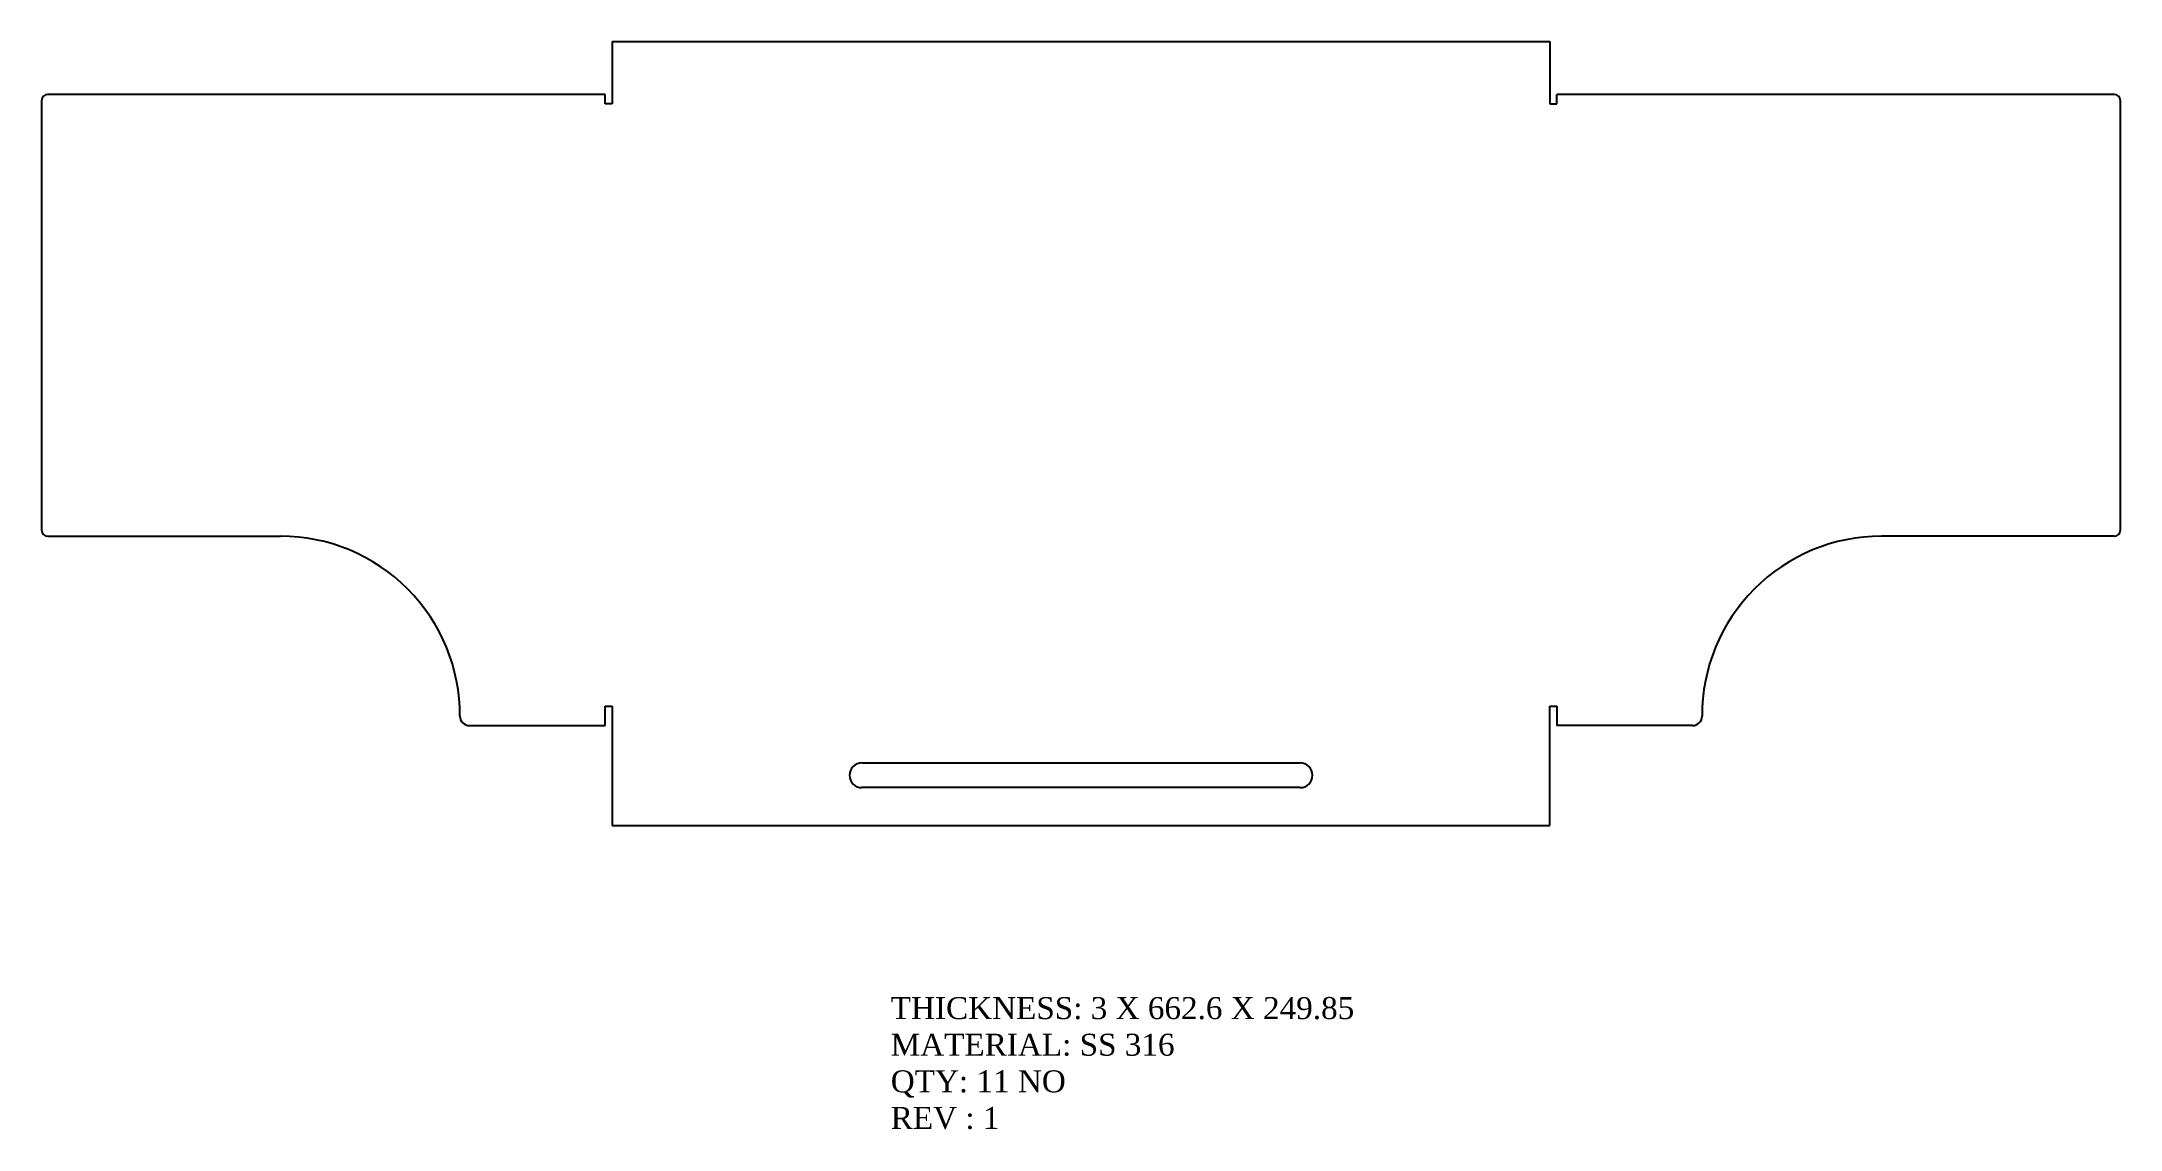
# Model space of a CAD drawing. Header units: inches. Extents: x 2433 to 3096, y -310 to 36.
import ezdxf

# ---------------------------------------------------------------- set-up
doc = ezdxf.new("R2010")
doc.units = ezdxf.units.IN
doc.header["$MEASUREMENT"] = 0
doc.layers.add('LaserCutting', color=3, linetype='Continuous')

msp = doc.modelspace()

# ---------------------------------------------------------------- linework, layer by layer
at = {"layer": 'LaserCutting'}
for p, q in [((2615.36, 36.36), (2914.16, 36.36)), ((2615.36, 36.36), (2615.36, 16.51)), ((2914.16, 36.36), (2914.16, 16.51)), ((2433.46, 17.51), (2433.46, -119.29)), ((2613.11, 19.51), (2435.46, 19.51)), ((2613.11, 16.51), (2613.11, 19.51)), ((2615.36, 16.51), (2613.11, 16.51)), ((2914.16, 16.51), (2916.41, 16.51)), ((3094.06, 19.51), (2916.41, 19.51)), ((2916.41, 16.51), (2916.41, 19.51)), ((3096.06, -119.29), (3096.06, 17.51)), ((2435.46, -121.29), (2509.66, -121.29)), ((3094.06, -121.29), (3019.86, -121.29)), ((2613.11, -181.64), (2613.11, -175.44)), ((2613.11, -175.44), (2615.36, -175.44)), ((2615.36, -175.44), (2615.36, -213.49)), ((2914.16, -213.49), (2914.16, -175.44)), ((2914.16, -175.44), (2916.41, -175.44)), ((2916.41, -175.44), (2916.41, -181.64)), ((2569.81, -181.64), (2613.11, -181.64)), ((2959.71, -181.64), (2916.41, -181.64)), ((2694.91, -193.55), (2834.61, -193.55)), ((2834.61, -201.42), (2694.91, -201.42)), ((2615.36, -213.49), (2914.16, -213.49))]:
    msp.add_line(p, q, dxfattribs=at)
for centre, radius, start, end in [((2435.46, 17.51), 2, 90, 180), ((3094.06, 17.51), 2, 0, 90), ((2435.46, -119.29), 2, 180, 270), ((2509.66, -178.44), 57.15, 359.80949, 90), ((3019.86, -178.44), 57.15, 90, 180.19051), ((3094.06, -119.29), 2, 270, 0), ((2569.81, -178.64), 3, 179.80949, 270), ((2959.71, -178.64), 3, 270, 0.19051), ((2694.91, -197.49), 3.94, 90, 270), ((2834.61, -197.49), 3.94, 270, 90)]:
    msp.add_arc(centre, radius, start, end, dxfattribs=at)

# ---------------------------------------------------------------- texts
at = {"layer": 'LaserCutting', "insert": (2704.12, -268.19), "char_height": 7, "width": 207.0858, "attachment_point": 1}
msp.add_mtext('{\\fTimes New Roman|b0|i0|c0|p18;THICKNESS: 3 X 662.6 X 249.85\\PMATERIAL: SS 316\\PQTY: 11 NO\\PREV : 1}', dxfattribs=at)

doc.saveas('drawing.dxf')
